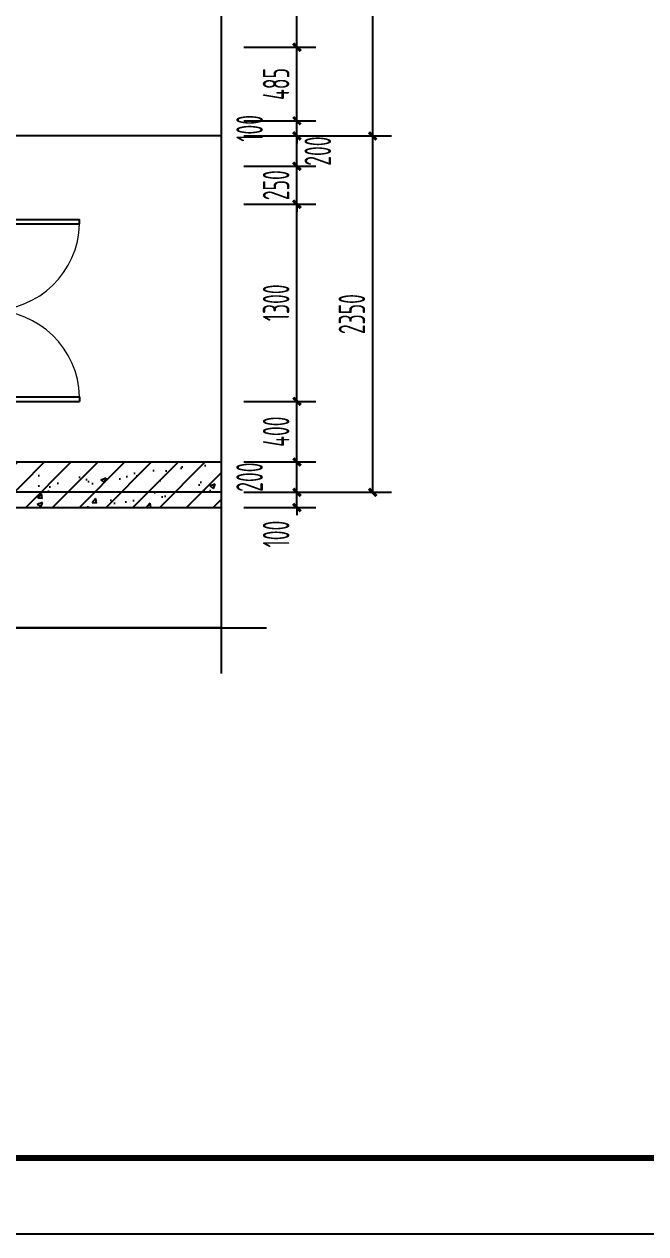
# Model space of a CAD drawing. Extents: x -473190 to 2138458, y -81875 to 2633646.
# Drawn here: x 1278919 to 1283022, y -52175 to -44199 of the extents above; entities that cross this region are included whole.
import ezdxf

# ---------------------------------------------------------------- set-up
doc = ezdxf.new("R2010")
doc.units = 0
doc.header["$LTSCALE"] = 1000
doc.linetypes.add('DOTE', pattern=[2.42, 2, -0.2, 0.02, -0.2])
for name, color, linetype in [('A-PUB_HATCH', 8, 'Continuous'), ('DIM_SYMB', 3, 'Continuous'), ('DOOR_FIRE', 4, 'Continuous'), ('DOOR_FIRE_TEXT', 7, 'Continuous'), ('DOTE', 1, 'DOTE'), ('ECA_TK', 7, 'Continuous'), ('PUB_DIM', 3, 'Continuous'), ('RF-QT', 30, 'Continuous'), ('tk', 7, 'Continuous')]:
    doc.layers.add(name, color=color, linetype=linetype)
doc.styles.add('_TCH_DIM_T3', font='tssdeng.shx', dxfattribs={"width": 0.564706, "bigfont": '@@@tssdchn.shx'})
doc.styles.add('_TCH_WINDOW', font='tssdeng.shx', dxfattribs={"width": 0.8, "height": 3.5, "bigfont": 'tssdchn.shx'})
doc.dimstyles.new('_TCH_ARCH&&50', dxfattribs={"dimtxt": 175, "dimasz": 50, "dimexe": 125, "dimexo": 150, "dimgap": 50, "dimtad": 1, "dimdec": 0, "dimzin": 0, "dimdsep": 46, "dimtxsty": '_TCH_DIM_T3', "dimblk": 'ARCHTICK', "dimcen": 0.09, "dimclrt": 7, "dimazin": 2, "dimtfac": 1, "dimtdec": 0, "dimtix": 1, "dimtmove": 2, "dimatfit": 3, "dimfxl": 0, "dimtolj": 1, "dimtzin": 0, "dimarcsym": 0})

# ---------------------------------------------------------------- blocks, each defined once
blk = doc.blocks.new('10B_A1E图框')
at = {"layer": 'ECA_TK'}
blk.add_lwpolyline([(0, 0), (841, 0), (841, 594), (0, 594)], close=True, dxfattribs=at)
at = {"layer": 'ECA_TK', "const_width": 0.8}
blk.add_lwpolyline([(831, 10), (831, 584), (18, 584), (18, 10)], close=True, dxfattribs=at)
blk = doc.blocks.new('_ArchTick')
at = {"color": 0, "linetype": 'ByBlock', "const_width": 0.4}
blk.add_lwpolyline([(-0.5, -0.5), (0.5, 0.5)], dxfattribs=at)
blk = doc.blocks.new('*D3087')
at = {"layer": 'Defpoints', "color": 0, "transparency": 16777216}
for p in [(1280219.4, -43700.7), (1280719.4, -43700.7), (1280219.4, -44350.7)]:
    blk.add_point(p, dxfattribs=at)
at = {"layer": 'PUB_DIM', "color": 0, "lineweight": -2, "transparency": 16777216}
for p, q in [((1280369.4, -43700.7), (1280844.4, -43700.7)), ((1280719.4, -44350.7), (1280719.4, -43700.7)), ((1280369.4, -44350.7), (1280844.4, -44350.7))]:
    blk.add_line(p, q, dxfattribs=at)
at = {"layer": 'PUB_DIM', "color": 0, "lineweight": -2, "transparency": 16777216, "xscale": 50, "yscale": 50, "zscale": 50}
for p, rotation in [((1280719.4, -43700.7), 90), ((1280719.4, -44350.7), 270)]:
    blk.add_blockref('_ArchTick', p, dxfattribs=dict(at, rotation=rotation))
at = {"layer": 'PUB_DIM', "color": 7, "transparency": 16777216, "insert": (1280581.9, -44025.7), "char_height": 175, "attachment_point": 5, "rotation": 90, "style": '_TCH_DIM_T3'}
blk.add_mtext('\\A1;650', dxfattribs=at)
blk = doc.blocks.new('*D3088')
at = {"layer": 'Defpoints', "color": 0, "transparency": 16777216}
for p in [(1280219.4, -44350.7), (1280719.4, -44350.7), (1280219.4, -44835.6)]:
    blk.add_point(p, dxfattribs=at)
at = {"layer": 'PUB_DIM', "color": 0, "lineweight": -2, "transparency": 16777216}
for p, q in [((1280369.4, -44350.7), (1280844.4, -44350.7)), ((1280719.4, -44835.6), (1280719.4, -44350.7)), ((1280369.4, -44835.6), (1280844.4, -44835.6))]:
    blk.add_line(p, q, dxfattribs=at)
at = {"layer": 'PUB_DIM', "color": 0, "lineweight": -2, "transparency": 16777216, "xscale": 50, "yscale": 50, "zscale": 50}
for p, rotation in [((1280719.4, -44350.7), 90), ((1280719.4, -44835.6), 270)]:
    blk.add_blockref('_ArchTick', p, dxfattribs=dict(at, rotation=rotation))
at = {"layer": 'PUB_DIM', "color": 7, "transparency": 16777216, "insert": (1280581.9, -44593.1), "char_height": 175, "attachment_point": 5, "rotation": 90, "style": '_TCH_DIM_T3'}
blk.add_mtext('\\A1;485', dxfattribs=at)
blk = doc.blocks.new('*D3089')
at = {"layer": 'Defpoints', "color": 0, "transparency": 16777216}
for p in [(1280219.4, -44835.6), (1280719.4, -44835.6), (1280219.4, -44935.6)]:
    blk.add_point(p, dxfattribs=at)
at = {"layer": 'PUB_DIM', "color": 0, "lineweight": -2, "transparency": 16777216}
for p, q in [((1280719.4, -44835.6), (1280719.4, -44785.6)), ((1280369.4, -44835.6), (1280844.4, -44835.6)), ((1280719.4, -44935.6), (1280719.4, -44835.6)), ((1280369.4, -44935.6), (1280844.4, -44935.6)), ((1280719.4, -44935.6), (1280719.4, -44985.6))]:
    blk.add_line(p, q, dxfattribs=at)
at = {"layer": 'PUB_DIM', "color": 0, "lineweight": -2, "transparency": 16777216, "xscale": 50, "yscale": 50, "zscale": 50}
for p, rotation in [((1280719.4, -44835.6), 270), ((1280719.4, -44935.6), 90)]:
    blk.add_blockref('_ArchTick', p, dxfattribs=dict(at, rotation=rotation))
at = {"layer": 'PUB_DIM', "color": 7, "transparency": 16777216, "insert": (1280406.9, -44885.6), "char_height": 175, "attachment_point": 5, "rotation": 90, "style": '_TCH_DIM_T3'}
blk.add_mtext('\\A1;100', dxfattribs=at)
blk = doc.blocks.new('*D3090')
at = {"layer": 'Defpoints', "color": 0, "transparency": 16777216}
for p in [(1280219.4, -44935.6), (1280719.4, -44935.6), (1280219.4, -45135.6)]:
    blk.add_point(p, dxfattribs=at)
at = {"layer": 'PUB_DIM', "color": 0, "lineweight": -2, "transparency": 16777216}
for p, q in [((1280369.4, -44935.6), (1280844.4, -44935.6)), ((1280719.4, -45135.6), (1280719.4, -44935.6)), ((1280369.4, -45135.6), (1280844.4, -45135.6))]:
    blk.add_line(p, q, dxfattribs=at)
at = {"layer": 'PUB_DIM', "color": 0, "lineweight": -2, "transparency": 16777216, "xscale": 50, "yscale": 50, "zscale": 50}
for p, rotation in [((1280719.4, -44935.6), 90), ((1280719.4, -45135.6), 270)]:
    blk.add_blockref('_ArchTick', p, dxfattribs=dict(at, rotation=rotation))
at = {"layer": 'PUB_DIM', "color": 7, "transparency": 16777216, "insert": (1280856.9, -45035.6), "char_height": 175, "attachment_point": 5, "rotation": 90, "style": '_TCH_DIM_T3'}
blk.add_mtext('\\A1;200', dxfattribs=at)
blk = doc.blocks.new('*D3091')
at = {"layer": 'Defpoints', "color": 0, "transparency": 16777216}
for p in [(1280219.4, -45135.6), (1280719.4, -45135.6), (1280219.4, -45385.6)]:
    blk.add_point(p, dxfattribs=at)
at = {"layer": 'PUB_DIM', "color": 0, "lineweight": -2, "transparency": 16777216}
for p, q in [((1280369.4, -45135.6), (1280844.4, -45135.6)), ((1280719.4, -45135.6), (1280719.4, -45085.6)), ((1280719.4, -45385.6), (1280719.4, -45135.6)), ((1280369.4, -45385.6), (1280844.4, -45385.6)), ((1280719.4, -45385.6), (1280719.4, -45435.6))]:
    blk.add_line(p, q, dxfattribs=at)
at = {"layer": 'PUB_DIM', "color": 0, "lineweight": -2, "transparency": 16777216, "xscale": 50, "yscale": 50, "zscale": 50}
for p, rotation in [((1280719.4, -45135.6), 270), ((1280719.4, -45385.6), 90)]:
    blk.add_blockref('_ArchTick', p, dxfattribs=dict(at, rotation=rotation))
at = {"layer": 'PUB_DIM', "color": 7, "transparency": 16777216, "insert": (1280581.9, -45260.6), "char_height": 175, "attachment_point": 5, "rotation": 90, "style": '_TCH_DIM_T3'}
blk.add_mtext('\\A1;250', dxfattribs=at)
blk = doc.blocks.new('*D3092')
at = {"layer": 'Defpoints', "color": 0, "transparency": 16777216}
for p in [(1280219.4, -45385.6), (1280719.4, -45385.6), (1280219.4, -46685.6)]:
    blk.add_point(p, dxfattribs=at)
at = {"layer": 'PUB_DIM', "color": 0, "lineweight": -2, "transparency": 16777216}
for p, q in [((1280369.4, -45385.6), (1280844.4, -45385.6)), ((1280719.4, -46685.6), (1280719.4, -45385.6)), ((1280369.4, -46685.6), (1280844.4, -46685.6))]:
    blk.add_line(p, q, dxfattribs=at)
at = {"layer": 'PUB_DIM', "color": 0, "lineweight": -2, "transparency": 16777216, "xscale": 50, "yscale": 50, "zscale": 50}
for p, rotation in [((1280719.4, -45385.6), 90), ((1280719.4, -46685.6), 270)]:
    blk.add_blockref('_ArchTick', p, dxfattribs=dict(at, rotation=rotation))
at = {"layer": 'PUB_DIM', "color": 7, "transparency": 16777216, "insert": (1280581.9, -46035.6), "char_height": 175, "attachment_point": 5, "rotation": 90, "style": '_TCH_DIM_T3'}
blk.add_mtext('\\A1;1300', dxfattribs=at)
blk = doc.blocks.new('*D3093')
at = {"layer": 'Defpoints', "color": 0, "transparency": 16777216}
for p in [(1280219.4, -46685.6), (1280719.4, -46685.6), (1280219.4, -47085.6)]:
    blk.add_point(p, dxfattribs=at)
at = {"layer": 'PUB_DIM', "color": 0, "lineweight": -2, "transparency": 16777216}
for p, q in [((1280369.4, -46685.6), (1280844.4, -46685.6)), ((1280719.4, -47085.6), (1280719.4, -46685.6)), ((1280369.4, -47085.6), (1280844.4, -47085.6))]:
    blk.add_line(p, q, dxfattribs=at)
at = {"layer": 'PUB_DIM', "color": 0, "lineweight": -2, "transparency": 16777216, "xscale": 50, "yscale": 50, "zscale": 50}
for p, rotation in [((1280719.4, -46685.6), 90), ((1280719.4, -47085.6), 270)]:
    blk.add_blockref('_ArchTick', p, dxfattribs=dict(at, rotation=rotation))
at = {"layer": 'PUB_DIM', "color": 7, "transparency": 16777216, "insert": (1280581.9, -46885.6), "char_height": 175, "attachment_point": 5, "rotation": 90, "style": '_TCH_DIM_T3'}
blk.add_mtext('\\A1;400', dxfattribs=at)
blk = doc.blocks.new('*D3094')
at = {"layer": 'Defpoints', "color": 0, "transparency": 16777216}
for p in [(1280219.4, -47085.6), (1280719.4, -47085.6), (1280219.4, -47285.6)]:
    blk.add_point(p, dxfattribs=at)
at = {"layer": 'PUB_DIM', "color": 0, "lineweight": -2, "transparency": 16777216}
for p, q in [((1280369.4, -47085.6), (1280844.4, -47085.6)), ((1280719.4, -47285.6), (1280719.4, -47085.6)), ((1280369.4, -47285.6), (1280844.4, -47285.6))]:
    blk.add_line(p, q, dxfattribs=at)
at = {"layer": 'PUB_DIM', "color": 0, "lineweight": -2, "transparency": 16777216, "xscale": 50, "yscale": 50, "zscale": 50}
for p, rotation in [((1280719.4, -47085.6), 90), ((1280719.4, -47285.6), 270)]:
    blk.add_blockref('_ArchTick', p, dxfattribs=dict(at, rotation=rotation))
at = {"layer": 'PUB_DIM', "color": 7, "transparency": 16777216, "insert": (1280406.9, -47185.6), "char_height": 175, "attachment_point": 5, "rotation": 90, "style": '_TCH_DIM_T3'}
blk.add_mtext('\\A1;200', dxfattribs=at)
blk = doc.blocks.new('*D3095')
at = {"layer": 'Defpoints', "color": 0, "transparency": 16777216}
for p in [(1280219.4, -47285.6), (1280719.4, -47285.6), (1280219.4, -47385.6)]:
    blk.add_point(p, dxfattribs=at)
at = {"layer": 'PUB_DIM', "color": 0, "lineweight": -2, "transparency": 16777216}
for p, q in [((1280369.4, -47285.6), (1280844.4, -47285.6)), ((1280719.4, -47285.6), (1280719.4, -47235.6)), ((1280719.4, -47385.6), (1280719.4, -47285.6)), ((1280369.4, -47385.6), (1280844.4, -47385.6)), ((1280719.4, -47385.6), (1280719.4, -47435.6))]:
    blk.add_line(p, q, dxfattribs=at)
at = {"layer": 'PUB_DIM', "color": 0, "lineweight": -2, "transparency": 16777216, "xscale": 50, "yscale": 50, "zscale": 50}
for p, rotation in [((1280719.4, -47285.6), 270), ((1280719.4, -47385.6), 90)]:
    blk.add_blockref('_ArchTick', p, dxfattribs=dict(at, rotation=rotation))
at = {"layer": 'PUB_DIM', "color": 7, "transparency": 16777216, "insert": (1280581.9, -47560.6), "char_height": 175, "attachment_point": 5, "rotation": 90, "style": '_TCH_DIM_T3'}
blk.add_mtext('\\A1;100', dxfattribs=at)
blk = doc.blocks.new('*D3119')
at = {"layer": 'Defpoints', "color": 0, "transparency": 16777216}
for p in [(1280219.4, -44935.6), (1281219.4, -44935.6), (1280219.4, -47285.6)]:
    blk.add_point(p, dxfattribs=at)
at = {"layer": 'PUB_DIM', "color": 0, "lineweight": -2, "transparency": 16777216}
for p, q in [((1280369.4, -44935.6), (1281344.4, -44935.6)), ((1281219.4, -47285.6), (1281219.4, -44935.6)), ((1280369.4, -47285.6), (1281344.4, -47285.6))]:
    blk.add_line(p, q, dxfattribs=at)
at = {"layer": 'PUB_DIM', "color": 0, "lineweight": -2, "transparency": 16777216, "xscale": 50, "yscale": 50, "zscale": 50}
for p, rotation in [((1281219.4, -44935.6), 90), ((1281219.4, -47285.6), 270)]:
    blk.add_blockref('_ArchTick', p, dxfattribs=dict(at, rotation=rotation))
at = {"layer": 'PUB_DIM', "color": 7, "transparency": 16777216, "insert": (1281081.9, -46110.6), "char_height": 175, "attachment_point": 5, "rotation": 90, "style": '_TCH_DIM_T3'}
blk.add_mtext('\\A1;2350', dxfattribs=at)
blk = doc.blocks.new('*D3120')
at = {"layer": 'Defpoints', "color": 0, "transparency": 16777216}
for p in [(1280219.4, -42835.6), (1281219.4, -42835.6), (1280219.4, -44935.6)]:
    blk.add_point(p, dxfattribs=at)
at = {"layer": 'PUB_DIM', "color": 0, "lineweight": -2, "transparency": 16777216}
for p, q in [((1280369.4, -42835.6), (1281344.4, -42835.6)), ((1281219.4, -44935.6), (1281219.4, -42835.6)), ((1280369.4, -44935.6), (1281344.4, -44935.6))]:
    blk.add_line(p, q, dxfattribs=at)
at = {"layer": 'PUB_DIM', "color": 0, "lineweight": -2, "transparency": 16777216, "xscale": 50, "yscale": 50, "zscale": 50}
for p, rotation in [((1281219.4, -42835.6), 90), ((1281219.4, -44935.6), 270)]:
    blk.add_blockref('_ArchTick', p, dxfattribs=dict(at, rotation=rotation))
at = {"layer": 'PUB_DIM', "color": 7, "transparency": 16777216, "insert": (1281081.9, -43885.6), "char_height": 175, "attachment_point": 5, "rotation": 90, "style": '_TCH_DIM_T3'}
blk.add_mtext('\\A1;2100', dxfattribs=at)
blk = doc.blocks.new('$DorLib2D$00000002')
for p, q in [((-0.5, 0), (-0.5, 0.4875)), ((-0.475, 0.4875), (-0.5, 0.4875)), ((-0.475, 0), (-0.475, 0.4875)), ((0.475, 0), (0.475, 0.4875)), ((0.475, 0.4875), (0.5, 0.4875)), ((0.5, 0), (0.5, 0.4875)), ((-0.5, 0), (-0.475, 0)), ((0.5, 0), (0.475, 0))]:
    blk.add_line(p, q)
at = {"lineweight": 13}
for centre, start, end in [((-0.4875, 0), 0, 88.53072), ((0.4875, 0), 91.46928, 180)]:
    blk.add_arc(centre, 0.4875, start, end, dxfattribs=at)

msp = doc.modelspace()

# ---------------------------------------------------------------- hatches: boundary and pattern name
at = {"layer": 'A-PUB_HATCH'}
h = msp.add_hatch(dxfattribs=at)
h.set_pattern_fill('钢筋混凝土', color=256, scale=50, style=0)
h.set_pattern_definition([(45, (-477544.96, -71625.69), (-88.388348, 88.388348), []), (50, (-477544.96, -71625.7), (358.63009, -31.376067), [37.5, -412.5]), (355, (-477544.96, -71625.7), (-69.37567, 376.09607), [30, -330]), (100.4514, (-477515.08, -71628.3), (289.25469, 344.71977), [31.870095, -350.571056]), (46.1842, (-477544.96, -71525.7), (533.62052, -82.75951), [56.25, -618.75]), (96.6356, (-477500.5, -71532.6), (467.33135, 487.05894), [47.80514, -525.8565]), (351.1842, (-477544.96, -71525.7), (467.33097, 487.0593), [45, -495]), (21, (-477494.96, -71550.7), (298.453526, -201.309445), [37.5, -412.5]), (326, (-477494.96, -71550.7), (121.657666, 362.57502), [30, -330]), (71.4514, (-477470.1, -71567.47), (420.111314, 161.26525), [31.870095, -350.571056]), (37.5, (-477544.96, -71625.69), (6.079928, 166.446927), [0, -326, 0, -335, 0, -331.25]), (7.5, (-477544.96, -71625.69), (131.534769, 197.205856), [0, -191, 0, -318.5, 0, -126.25]), (327.5, (-477656.46, -71625.69), (266.911218, -11.277436), [0, -125, 0, -390, 0, -517.5]), (317.5, (-477706.46, -71625.7), (291.593085, 50.05249), [0, -162.5, 0, -259, 0, -367.5])])
h.paths.add_polyline_path([(1278699.9, -47085.6), (1278699.9, -47385.6), (1280219.4, -47385.6), (1280219.4, -47085.6)])

# ---------------------------------------------------------------- linework, layer by layer
msp.add_lwpolyline([(1267666.2, -38542.1), (1280219.4, -38542.1), (1280219.4, -48179.3), (1267666.2, -48179.3)], close=True)
at = {"layer": 'DIM_SYMB'}
for points in [[(1280219.4, -38242.1), (1280219.4, -43304.5), (1280324.4, -43342.7), (1280114.4, -43379.7), (1280219.4, -43417), (1280219.4, -48479.3)], [(1267366.2, -48179.3), (1273886.6, -48179.3), (1273924.8, -48074.3), (1273961.8, -48284.3), (1273999.1, -48179.3), (1280519.4, -48179.3)]]:
    msp.add_lwpolyline(points, dxfattribs=at)
at = {"layer": 'DOTE'}
for p, q in [((1280219.4, -44935.6), (1267666.2, -44935.6)), ((1280219.4, -47285.6), (1267666.2, -47285.6))]:
    msp.add_line(p, q, dxfattribs=at)
at = {"layer": 'RF-QT'}
for p, q in [((1278699.9, -47085.6), (1280219.4, -47085.6)), ((1280219.4, -47085.6), (1280219.4, -47385.6)), ((1278699.9, -47385.6), (1280219.4, -47385.6))]:
    msp.add_line(p, q, dxfattribs=at)

# ---------------------------------------------------------------- block references
at = {"layer": 'DOOR_FIRE'}
ref = msp.add_blockref('$DorLib2D$00000002', (1278699.9, -46085.6), dxfattribs=dict(at, xscale=-1200, yscale=-1200, zscale=200, rotation=90))
ref.add_attrib('A', 'FM1221Y-BT', (1278394.4, -46679.9), dxfattribs={"layer": 'DOOR_FIRE_TEXT', "height": 148.75, "rotation": 90, "style": '_TCH_WINDOW', "width": 0.564706})
at = {"layer": 'tk', "xscale": 50, "yscale": 50, "zscale": 50}
msp.add_blockref('10B_A1E图框', (1264213.1, -52174.7), dxfattribs=at)

# ---------------------------------------------------------------- dimensions: what is measured, and where the dimension line sits
at = {"layer": 'PUB_DIM'}
for p1, p2, distance, picture, middle in [((1280219.4, -44935.6), (1280219.4, -42835.6), -1000, '*D3120', (1281081.9, -43885.6)), ((1280219.4, -44350.7), (1280219.4, -43700.7), -500, '*D3087', (1280581.9, -44025.7)), ((1280219.4, -44835.6), (1280219.4, -44350.7), -500, '*D3088', (1280581.9, -44593.1)), ((1280219.4, -47285.6), (1280219.4, -44935.6), -1000, '*D3119', (1281081.9, -46110.6)), ((1280219.4, -45385.6), (1280219.4, -45135.6), -500, '*D3091', (1280581.9, -45260.6)), ((1280219.4, -46685.6), (1280219.4, -45385.6), -500, '*D3092', (1280581.9, -46035.6)), ((1280219.4, -47085.6), (1280219.4, -46685.6), -500, '*D3093', (1280581.9, -46885.6))]:
    dim = msp.add_aligned_dim(p1=p1, p2=p2, distance=distance, dimstyle='_TCH_ARCH&&50', dxfattribs=at)
    dim.commit()
    dim.dimension.update_dxf_attribs({"geometry": picture, "text_midpoint": middle})
for base, p1, p2, picture, middle in [((1280719.4, -44835.6), (1280219.4, -44935.6), (1280219.4, -44835.6), '*D3089', (1280406.9, -44885.6)), ((1280719.4, -44935.6), (1280219.4, -45135.6), (1280219.4, -44935.6), '*D3090', (1280856.9, -45035.6)), ((1280719.4, -47085.6), (1280219.4, -47285.6), (1280219.4, -47085.6), '*D3094', (1280406.9, -47185.6)), ((1280719.4, -47285.6), (1280219.4, -47385.6), (1280219.4, -47285.6), '*D3095', (1280581.9, -47560.6))]:
    dim = msp.add_linear_dim(base=base, p1=p1, p2=p2, angle=90, dimstyle='_TCH_ARCH&&50', dxfattribs=at)
    dim.commit()
    dim.dimension.update_dxf_attribs({"geometry": picture, "text_midpoint": middle, "dimtype": 129})

doc.saveas('drawing.dxf')
